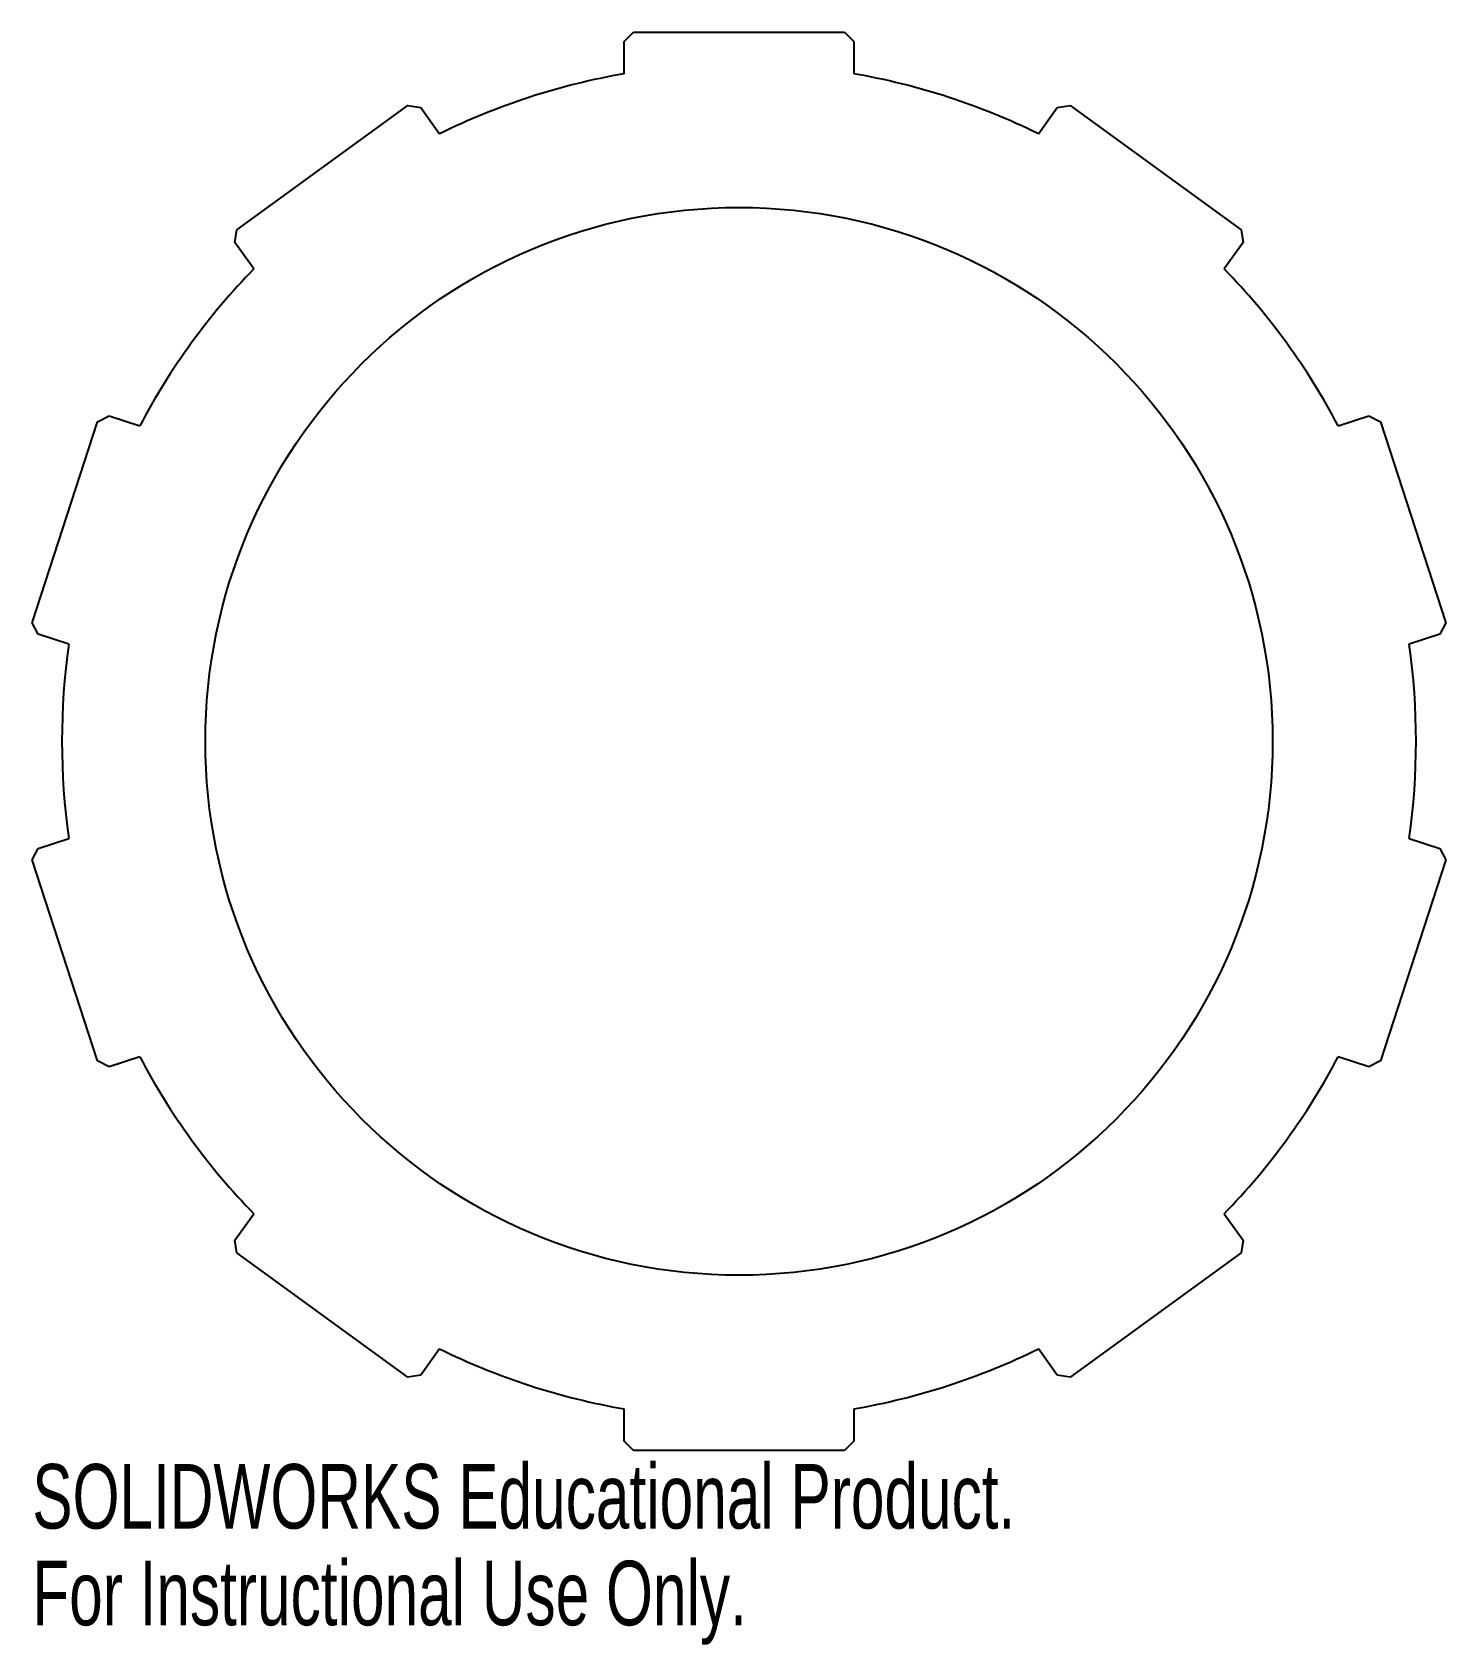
# Model space of a CAD drawing. Header units: millimetres. Extents: x -53 to 53, y -68 to 53.
import ezdxf

# ---------------------------------------------------------------- set-up
doc = ezdxf.new("R2010")
doc.units = ezdxf.units.MM
doc.styles.add('SLDTEXTSTYLE0', font='TXT', dxfattribs={"width": 0.7})

msp = doc.modelspace()

# ---------------------------------------------------------------- linework, layer by layer
at = {"color": 7, "linetype": 'Continuous', "lineweight": 25}
for p, q in [((-8.6, 52.44), (-7.91, 53.13)), ((-8.6, 50.02), (-8.6, 52.44)), ((-7.91, 53.13), (7.91, 53.13)), ((7.91, 53.13), (8.6, 52.44)), ((8.6, 52.44), (8.6, 50.02)), ((-37.63, 38.33), (-24.83, 47.63)), ((-24.83, 47.63), (-23.86, 47.48)), ((-23.86, 47.48), (-22.44, 45.52)), ((22.44, 45.52), (23.86, 47.48)), ((23.86, 47.48), (24.83, 47.63)), ((24.83, 47.63), (37.63, 38.33)), ((-37.78, 37.37), (-37.63, 38.33)), ((37.63, 38.33), (37.78, 37.37)), ((-36.36, 35.41), (-37.78, 37.37)), ((37.78, 37.37), (36.36, 35.41)), ((-48.08, 23.95), (-47.21, 24.39)), ((-47.21, 24.39), (-44.91, 23.64)), ((44.91, 23.64), (47.21, 24.39)), ((47.21, 24.39), (48.08, 23.95)), ((-52.97, 8.89), (-48.08, 23.95)), ((48.08, 23.95), (52.97, 8.89)), ((-52.53, 8.02), (-52.97, 8.89)), ((52.97, 8.89), (52.53, 8.02)), ((-50.23, 7.27), (-52.53, 8.02)), ((52.53, 8.02), (50.23, 7.27)), ((-52.97, -8.89), (-52.53, -8.02)), ((-52.53, -8.02), (-50.23, -7.27)), ((50.23, -7.27), (52.53, -8.02)), ((52.53, -8.02), (52.97, -8.89)), ((-48.08, -23.95), (-52.97, -8.89)), ((52.97, -8.89), (48.08, -23.95)), ((-47.21, -24.39), (-48.08, -23.95)), ((-44.91, -23.64), (-47.21, -24.39)), ((47.21, -24.39), (44.91, -23.64)), ((48.08, -23.95), (47.21, -24.39)), ((-37.78, -37.37), (-36.36, -35.41)), ((36.36, -35.41), (37.78, -37.37)), ((-37.63, -38.33), (-37.78, -37.37)), ((37.78, -37.37), (37.63, -38.33)), ((-24.83, -47.63), (-37.63, -38.33)), ((37.63, -38.33), (24.83, -47.63)), ((-22.44, -45.52), (-23.86, -47.48)), ((23.86, -47.48), (22.44, -45.52)), ((-23.86, -47.48), (-24.83, -47.63)), ((24.83, -47.63), (23.86, -47.48)), ((-8.6, -52.44), (-8.6, -50.02)), ((8.6, -50.02), (8.6, -52.44)), ((-7.91, -53.13), (-8.6, -52.44)), ((7.91, -53.13), (-7.91, -53.13)), ((8.6, -52.44), (7.91, -53.13))]:
    msp.add_line(p, q, dxfattribs=at)
msp.add_circle((0, 0), 40, dxfattribs=at)
for start, end in [(99.7609, 116.2391), (63.7609, 80.2391), (135.7609, 152.2391), (27.7609, 44.2391), (171.7609, 188.2391), (351.7609, 8.2391), (207.7609, 224.2391), (315.7609, 332.2391), (243.7609, 260.2391), (279.7609, 296.2391)]:
    msp.add_arc((0, 0), 50.75, start, end, dxfattribs=at)

# ---------------------------------------------------------------- texts
at = {"color": 7, "linetype": 'Continuous', "char_height": 4.8336, "attachment_point": 1, "style": 'SLDTEXTSTYLE0'}
for s, insert in [('SOLIDWORKS Educational Product.', (-52.97, -54.15)), ('For Instructional Use Only.', (-52.97, -61.4))]:
    msp.add_mtext(s, dxfattribs=dict(at, insert=insert))

doc.saveas('drawing.dxf')
